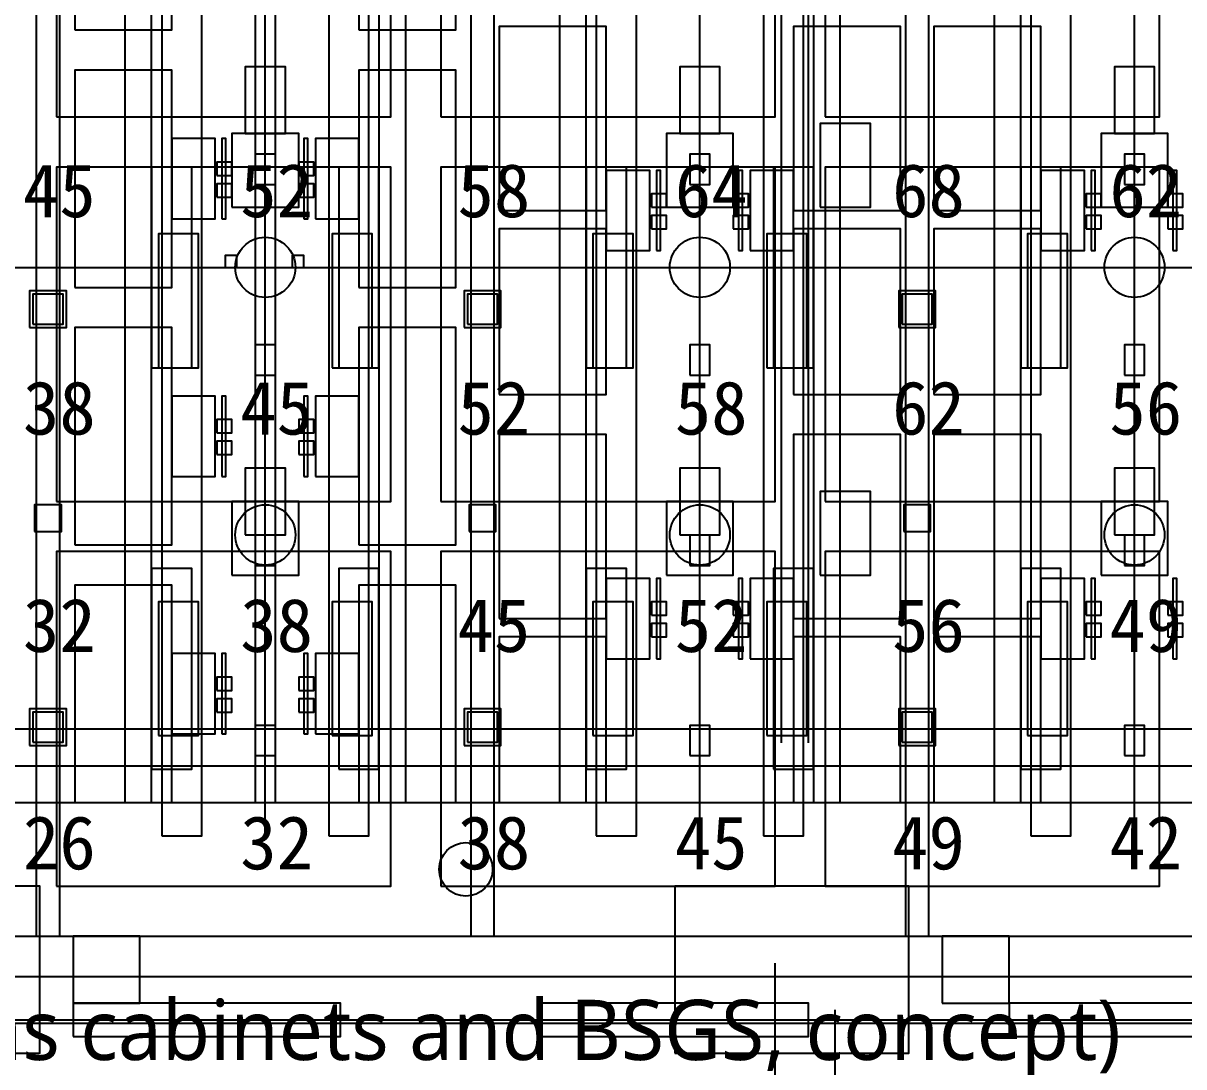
# Model space of a CAD drawing. Header units: metres. Extents: x -1640 to 1560, y -268 to 2338.
# Drawn here: x -425.49 to -390.77, y 1962.1 to 1993.3 of the extents above; entities that cross this region are included whole.
import ezdxf

# ---------------------------------------------------------------- set-up
doc = ezdxf.new("R2010")
doc.units = ezdxf.units.M
for name, color, linetype in [('1F_CHL', 4, 'Continuous'), ('1F_EHS_GAS_DETECTOR', 6, 'Continuous'), ('1F_EHS_SAFETY_SHOWER_EYEWASH_CONCEPT', 3, 'Continuous'), ('1F_PUMP', 2, 'Continuous'), ('1F_SCR', 3, 'Continuous'), ('1F_STRUCT_COLUMN', 8, 'Continuous'), ('1F_ZONE', 3, 'Continuous'), ('2F_CSF_LATERAL_RACK_CONCEPT', 9, 'Continuous'), ('2F_EHS_GAS_DETECTOR', 6, 'Continuous'), ('2F_RFG', 5, 'Continuous'), ('2F_STRUCT_COLUMN', 8, 'Continuous'), ('2F_VMB', 6, 'Continuous'), ('2F_ZONE', 3, 'Continuous'), ('3F_CLEANROOM_OVERHEAD_PIPE_DUCT_CONCEPT', 9, 'Continuous'), ('3F_CVD', 3, 'Continuous'), ('3F_EHS_EGRESS_DIST_M', 2, 'Continuous'), ('3F_FOUP', 5, 'Continuous'), ('3F_OHT', 9, 'Continuous'), ('3F_OHTV', 1, 'Continuous'), ('3F_PHOTO', 1, 'Continuous'), ('3F_STRUCT_COLUMN', 8, 'Continuous'), ('3F_TBAR', 6, 'Continuous'), ('3F_ZONE', 3, 'Continuous'), ('4F_DCC', 3, 'Continuous'), ('4F_FFU', 1, 'Continuous'), ('4F_STRUCT_PLENUM_TRUSS_CONCEPT', 9, 'Continuous'), ('4F_ZONE', 3, 'Continuous'), ('5F_CHL', 4, 'Continuous'), ('5F_EHS_GAS_DETECTOR', 6, 'Continuous'), ('5F_EHS_SAFETY_SHOWER_EYEWASH_CONCEPT', 3, 'Continuous'), ('5F_PUMP', 2, 'Continuous'), ('5F_SCR', 3, 'Continuous'), ('5F_STRUCT_COLUMN', 8, 'Continuous'), ('5F_ZONE', 3, 'Continuous'), ('6F_CSF_LATERAL_RACK_CONCEPT', 9, 'Continuous'), ('6F_EHS_GAS_DETECTOR', 6, 'Continuous'), ('6F_RFG', 5, 'Continuous'), ('6F_STRUCT_COLUMN', 8, 'Continuous'), ('6F_VMB', 6, 'Continuous'), ('6F_ZONE', 3, 'Continuous'), ('7F_CLEANROOM_OVERHEAD_PIPE_DUCT_CONCEPT', 9, 'Continuous'), ('7F_CVD', 3, 'Continuous'), ('7F_EHS_EGRESS_DIST_M', 2, 'Continuous'), ('7F_FOUP', 5, 'Continuous'), ('7F_OHT', 9, 'Continuous'), ('7F_OHTV', 1, 'Continuous'), ('7F_PHOTO', 1, 'Continuous'), ('7F_STRUCT_COLUMN', 8, 'Continuous'), ('7F_TBAR', 6, 'Continuous'), ('7F_ZONE', 3, 'Continuous'), ('8F_DCC', 3, 'Continuous'), ('8F_FFU', 1, 'Continuous'), ('8F_STRUCT_PLENUM_TRUSS_CONCEPT', 9, 'Continuous'), ('8F_ZONE', 3, 'Continuous'), ('EHS_GAS_SUPPLY', 3, 'Continuous'), ('EHS_PROCESS_EXHAUST', 1, 'Continuous'), ('EHS_TREATED_EXHAUST', 30, 'Continuous'), ('RF_RSC', 4, 'Continuous'), ('RF_STACK', 2, 'Continuous'), ('UTIL_CHW.R_CONCEPT', 2, 'Continuous'), ('UTIL_CHW.S_CONCEPT', 1, 'Continuous'), ('UTIL_EXH.ACID_CONCEPT', 4, 'Continuous'), ('UTIL_EXH.ALK_CONCEPT', 5, 'Continuous'), ('UTIL_GAS.SPEC_CONCEPT', 3, 'Continuous'), ('UTIL_PCW.R_CONCEPT', 1, 'Continuous'), ('UTIL_PCW.S_CONCEPT', 6, 'Continuous'), ('UTIL_TEXT', 7, 'Continuous'), ('UTIL_WW.AA_CONCEPT', 3, 'Continuous'), ('UTIL_WW.F_CONCEPT', 2, 'Continuous'), ('UTIL_WW.ORG_CONCEPT', 4, 'Continuous')]:
    doc.layers.add(name, color=color, linetype=linetype)
doc.styles.add('KO', font='malgun.ttf')

msp = doc.modelspace()

# ---------------------------------------------------------------- linework, layer by layer
at = {"layer": '1F_CHL'}
for points in [[(-401.65, 1987.8), (-400.15, 1987.8), (-400.15, 1990.3), (-401.65, 1990.3)], [(-401.65, 1976.8), (-400.15, 1976.8), (-400.15, 1979.3), (-401.65, 1979.3)]]:
    msp.add_lwpolyline(points, close=True, dxfattribs=at)
at = {"layer": '1F_EHS_GAS_DETECTOR'}
for centre in [(-418.25, 1978), (-405.25, 1978), (-392.25, 1978)]:
    msp.add_circle(centre, 0.9, dxfattribs=at)
at = {"layer": '1F_EHS_SAFETY_SHOWER_EYEWASH_CONCEPT'}
msp.add_circle((-412.25, 1968), 0.8, dxfattribs=at)
at = {"layer": '1F_PUMP'}
for points in [[(-421.45, 1983), (-420.25, 1983), (-420.25, 1987), (-421.45, 1987)], [(-416.25, 1983), (-415.05, 1983), (-415.05, 1987), (-416.25, 1987)], [(-408.45, 1983), (-407.25, 1983), (-407.25, 1987), (-408.45, 1987)], [(-403.25, 1983), (-402.05, 1983), (-402.05, 1987), (-403.25, 1987)], [(-395.45, 1983), (-394.25, 1983), (-394.25, 1987), (-395.45, 1987)], [(-421.45, 1972), (-420.25, 1972), (-420.25, 1976), (-421.45, 1976)], [(-416.25, 1972), (-415.05, 1972), (-415.05, 1976), (-416.25, 1976)], [(-408.45, 1972), (-407.25, 1972), (-407.25, 1976), (-408.45, 1976)], [(-403.25, 1972), (-402.05, 1972), (-402.05, 1976), (-403.25, 1976)], [(-395.45, 1972), (-394.25, 1972), (-394.25, 1976), (-395.45, 1976)]]:
    msp.add_lwpolyline(points, close=True, dxfattribs=at)
at = {"layer": '1F_SCR'}
for points in [[(-419.25, 1987.8), (-417.25, 1987.8), (-417.25, 1990), (-419.25, 1990)], [(-406.25, 1987.8), (-404.25, 1987.8), (-404.25, 1990), (-406.25, 1990)], [(-393.25, 1987.8), (-391.25, 1987.8), (-391.25, 1990), (-393.25, 1990)], [(-419.25, 1976.8), (-417.25, 1976.8), (-417.25, 1979), (-419.25, 1979)], [(-406.25, 1976.8), (-404.25, 1976.8), (-404.25, 1979), (-406.25, 1979)], [(-393.25, 1976.8), (-391.25, 1976.8), (-391.25, 1979), (-393.25, 1979)]]:
    msp.add_lwpolyline(points, close=True, dxfattribs=at)
at = {"layer": '1F_STRUCT_COLUMN'}
for points in [[(-425.3, 1984.2), (-424.2, 1984.2), (-424.2, 1985.3), (-425.3, 1985.3)], [(-412.3, 1984.2), (-411.2, 1984.2), (-411.2, 1985.3), (-412.3, 1985.3)], [(-399.3, 1984.2), (-398.2, 1984.2), (-398.2, 1985.3), (-399.3, 1985.3)], [(-425.3, 1971.7), (-424.2, 1971.7), (-424.2, 1972.8), (-425.3, 1972.8)], [(-412.3, 1971.7), (-411.2, 1971.7), (-411.2, 1972.8), (-412.3, 1972.8)], [(-399.3, 1971.7), (-398.2, 1971.7), (-398.2, 1972.8), (-399.3, 1972.8)]]:
    msp.add_lwpolyline(points, close=True, dxfattribs=at)
at = {"layer": '1F_ZONE'}
msp.add_lwpolyline([(-472, 1966), (-247.5, 1966), (-247.5, 2117), (-472, 2117)], close=True, dxfattribs=at)
at = {"layer": '2F_CSF_LATERAL_RACK_CONCEPT'}
for points in [[(-422.45, 1970), (-421.65, 1970), (-421.65, 2113), (-422.45, 2113)], [(-414.85, 1970), (-414.05, 1970), (-414.05, 2113), (-414.85, 2113)], [(-409.45, 1970), (-408.65, 1970), (-408.65, 2113), (-409.45, 2113)], [(-401.85, 1970), (-401.05, 1970), (-401.05, 2113), (-401.85, 2113)], [(-396.45, 1970), (-395.65, 1970), (-395.65, 2113), (-396.45, 2113)]]:
    msp.add_lwpolyline(points, close=True, dxfattribs=at)
at = {"layer": '2F_EHS_GAS_DETECTOR'}
for centre in [(-418.25, 1986), (-405.25, 1986), (-392.25, 1986)]:
    msp.add_circle(centre, 0.9, dxfattribs=at)
at = {"layer": '2F_RFG'}
for points in [[(-421.65, 1983), (-420.45, 1983), (-420.45, 1989), (-421.65, 1989)], [(-416.05, 1983), (-414.85, 1983), (-414.85, 1989), (-416.05, 1989)], [(-408.65, 1983), (-407.45, 1983), (-407.45, 1989), (-408.65, 1989)], [(-403.05, 1983), (-401.85, 1983), (-401.85, 1989), (-403.05, 1989)], [(-395.65, 1983), (-394.45, 1983), (-394.45, 1989), (-395.65, 1989)], [(-421.65, 1971), (-420.45, 1971), (-420.45, 1977), (-421.65, 1977)], [(-416.05, 1971), (-414.85, 1971), (-414.85, 1977), (-416.05, 1977)], [(-408.65, 1971), (-407.45, 1971), (-407.45, 1977), (-408.65, 1977)], [(-403.05, 1971), (-401.85, 1971), (-401.85, 1977), (-403.05, 1977)], [(-395.65, 1971), (-394.45, 1971), (-394.45, 1977), (-395.65, 1977)]]:
    msp.add_lwpolyline(points, close=True, dxfattribs=at)
at = {"layer": '2F_STRUCT_COLUMN'}
for points in [[(-425.2, 1984.3), (-424.3, 1984.3), (-424.3, 1985.2), (-425.2, 1985.2)], [(-412.2, 1984.3), (-411.3, 1984.3), (-411.3, 1985.2), (-412.2, 1985.2)], [(-399.2, 1984.3), (-398.3, 1984.3), (-398.3, 1985.2), (-399.2, 1985.2)], [(-425.2, 1971.8), (-424.3, 1971.8), (-424.3, 1972.7), (-425.2, 1972.7)], [(-412.2, 1971.8), (-411.3, 1971.8), (-411.3, 1972.7), (-412.2, 1972.7)], [(-399.2, 1971.8), (-398.3, 1971.8), (-398.3, 1972.7), (-399.2, 1972.7)]]:
    msp.add_lwpolyline(points, close=True, dxfattribs=at)
at = {"layer": '2F_VMB'}
for points in [[(-418.85, 1990), (-417.65, 1990), (-417.65, 1992), (-418.85, 1992)], [(-405.85, 1990), (-404.65, 1990), (-404.65, 1992), (-405.85, 1992)], [(-392.85, 1990), (-391.65, 1990), (-391.65, 1992), (-392.85, 1992)], [(-418.85, 1978), (-417.65, 1978), (-417.65, 1980), (-418.85, 1980)], [(-405.85, 1978), (-404.65, 1978), (-404.65, 1980), (-405.85, 1980)], [(-392.85, 1978), (-391.65, 1978), (-391.65, 1980), (-392.85, 1980)]]:
    msp.add_lwpolyline(points, close=True, dxfattribs=at)
at = {"layer": '2F_ZONE'}
msp.add_lwpolyline([(-472, 1966), (-247.5, 1966), (-247.5, 2117), (-472, 2117)], close=True, dxfattribs=at)
at = {"layer": '3F_CLEANROOM_OVERHEAD_PIPE_DUCT_CONCEPT'}
for points in [[(-421.35, 1969), (-420.15, 1969), (-420.15, 2114), (-421.35, 2114)], [(-416.35, 1969), (-415.15, 1969), (-415.15, 2114), (-416.35, 2114)], [(-408.35, 1969), (-407.15, 1969), (-407.15, 2114), (-408.35, 2114)], [(-403.35, 1969), (-402.15, 1969), (-402.15, 2114), (-403.35, 2114)], [(-395.35, 1969), (-394.15, 1969), (-394.15, 2114), (-395.35, 2114)]]:
    msp.add_lwpolyline(points, close=True, dxfattribs=at)
at = {"layer": '3F_CVD'}
for points in [[(-423.95, 1993.1), (-421.05, 1993.1), (-421.05, 1999.6), (-423.95, 1999.6)], [(-415.45, 1993.1), (-412.55, 1993.1), (-412.55, 1999.6), (-415.45, 1999.6)], [(-423.95, 1985.4), (-421.05, 1985.4), (-421.05, 1991.9), (-423.95, 1991.9)], [(-415.45, 1985.4), (-412.55, 1985.4), (-412.55, 1991.9), (-415.45, 1991.9)], [(-421.05, 1987.45), (-419.75, 1987.45), (-419.75, 1989.85), (-421.05, 1989.85)], [(-416.75, 1987.45), (-415.45, 1987.45), (-415.45, 1989.85), (-416.75, 1989.85)], [(-423.95, 1977.7), (-421.05, 1977.7), (-421.05, 1984.2), (-423.95, 1984.2)], [(-415.45, 1977.7), (-412.55, 1977.7), (-412.55, 1984.2), (-415.45, 1984.2)], [(-421.05, 1979.75), (-419.75, 1979.75), (-419.75, 1982.15), (-421.05, 1982.15)], [(-416.75, 1979.75), (-415.45, 1979.75), (-415.45, 1982.15), (-416.75, 1982.15)], [(-423.95, 1970), (-421.05, 1970), (-421.05, 1976.5), (-423.95, 1976.5)], [(-415.45, 1970), (-412.55, 1970), (-412.55, 1976.5), (-415.45, 1976.5)], [(-421.05, 1972.05), (-419.75, 1972.05), (-419.75, 1974.45), (-421.05, 1974.45)], [(-416.75, 1972.05), (-415.45, 1972.05), (-415.45, 1974.45), (-416.75, 1974.45)]]:
    msp.add_lwpolyline(points, close=True, dxfattribs=at)
at = {"layer": '3F_FOUP'}
for points in [[(-419.7, 1988.75), (-419.25, 1988.75), (-419.25, 1989.15), (-419.7, 1989.15)], [(-417.25, 1988.75), (-416.8, 1988.75), (-416.8, 1989.15), (-417.25, 1989.15)], [(-419.7, 1988.1), (-419.25, 1988.1), (-419.25, 1988.5), (-419.7, 1988.5)], [(-417.25, 1988.1), (-416.8, 1988.1), (-416.8, 1988.5), (-417.25, 1988.5)], [(-406.7, 1987.8), (-406.25, 1987.8), (-406.25, 1988.2), (-406.7, 1988.2)], [(-404.25, 1987.8), (-403.8, 1987.8), (-403.8, 1988.2), (-404.25, 1988.2)], [(-393.7, 1987.8), (-393.25, 1987.8), (-393.25, 1988.2), (-393.7, 1988.2)], [(-391.25, 1987.8), (-390.8, 1987.8), (-390.8, 1988.2), (-391.25, 1988.2)], [(-406.7, 1987.15), (-406.25, 1987.15), (-406.25, 1987.55), (-406.7, 1987.55)], [(-404.25, 1987.15), (-403.8, 1987.15), (-403.8, 1987.55), (-404.25, 1987.55)], [(-393.7, 1987.15), (-393.25, 1987.15), (-393.25, 1987.55), (-393.7, 1987.55)], [(-391.25, 1987.15), (-390.8, 1987.15), (-390.8, 1987.55), (-391.25, 1987.55)], [(-419.7, 1981.05), (-419.25, 1981.05), (-419.25, 1981.45), (-419.7, 1981.45)], [(-417.25, 1981.05), (-416.8, 1981.05), (-416.8, 1981.45), (-417.25, 1981.45)], [(-419.7, 1980.4), (-419.25, 1980.4), (-419.25, 1980.8), (-419.7, 1980.8)], [(-417.25, 1980.4), (-416.8, 1980.4), (-416.8, 1980.8), (-417.25, 1980.8)], [(-406.7, 1975.6), (-406.25, 1975.6), (-406.25, 1976), (-406.7, 1976)], [(-404.25, 1975.6), (-403.8, 1975.6), (-403.8, 1976), (-404.25, 1976)], [(-393.7, 1975.6), (-393.25, 1975.6), (-393.25, 1976), (-393.7, 1976)], [(-391.25, 1975.6), (-390.8, 1975.6), (-390.8, 1976), (-391.25, 1976)], [(-406.7, 1974.95), (-406.25, 1974.95), (-406.25, 1975.35), (-406.7, 1975.35)], [(-404.25, 1974.95), (-403.8, 1974.95), (-403.8, 1975.35), (-404.25, 1975.35)], [(-393.7, 1974.95), (-393.25, 1974.95), (-393.25, 1975.35), (-393.7, 1975.35)], [(-391.25, 1974.95), (-390.8, 1974.95), (-390.8, 1975.35), (-391.25, 1975.35)], [(-419.7, 1973.35), (-419.25, 1973.35), (-419.25, 1973.75), (-419.7, 1973.75)], [(-417.25, 1973.35), (-416.8, 1973.35), (-416.8, 1973.75), (-417.25, 1973.75)], [(-419.7, 1972.7), (-419.25, 1972.7), (-419.25, 1973.1), (-419.7, 1973.1)], [(-417.25, 1972.7), (-416.8, 1972.7), (-416.8, 1973.1), (-417.25, 1973.1)]]:
    msp.add_lwpolyline(points, close=True, dxfattribs=at)
at = {"layer": '3F_OHT'}
for p, q in [((-418.25, 1969), (-418.25, 2037.5)), ((-405.25, 1969), (-405.25, 2037.5)), ((-392.25, 1969), (-392.25, 2037.5))]:
    msp.add_line(p, q, dxfattribs=at)
at = {"layer": '3F_OHTV'}
for points in [[(-418.55, 1988.48), (-417.95, 1988.48), (-417.95, 1989.38), (-418.55, 1989.38)], [(-405.55, 1988.48), (-404.95, 1988.48), (-404.95, 1989.38), (-405.55, 1989.38)], [(-392.55, 1988.48), (-391.95, 1988.48), (-391.95, 1989.38), (-392.55, 1989.38)], [(-418.55, 1982.78), (-417.95, 1982.78), (-417.95, 1983.68), (-418.55, 1983.68)], [(-405.55, 1982.78), (-404.95, 1982.78), (-404.95, 1983.68), (-405.55, 1983.68)], [(-392.55, 1982.78), (-391.95, 1982.78), (-391.95, 1983.68), (-392.55, 1983.68)], [(-418.55, 1977.09), (-417.95, 1977.09), (-417.95, 1977.99), (-418.55, 1977.99)], [(-405.55, 1977.09), (-404.95, 1977.09), (-404.95, 1977.99), (-405.55, 1977.99)], [(-392.55, 1977.09), (-391.95, 1977.09), (-391.95, 1977.99), (-392.55, 1977.99)], [(-418.55, 1971.4), (-417.95, 1971.4), (-417.95, 1972.3), (-418.55, 1972.3)], [(-405.55, 1971.4), (-404.95, 1971.4), (-404.95, 1972.3), (-405.55, 1972.3)], [(-392.55, 1971.4), (-391.95, 1971.4), (-391.95, 1972.3), (-392.55, 1972.3)]]:
    msp.add_lwpolyline(points, close=True, dxfattribs=at)
at = {"layer": '3F_PHOTO'}
for points in [[(-411.25, 1987.7), (-408.05, 1987.7), (-408.05, 1993.2), (-411.25, 1993.2)], [(-402.45, 1987.7), (-399.25, 1987.7), (-399.25, 1993.2), (-402.45, 1993.2)], [(-398.25, 1987.7), (-395.05, 1987.7), (-395.05, 1993.2), (-398.25, 1993.2)], [(-408.05, 1986.5), (-406.75, 1986.5), (-406.75, 1988.9), (-408.05, 1988.9)], [(-403.75, 1986.5), (-402.45, 1986.5), (-402.45, 1988.9), (-403.75, 1988.9)], [(-395.05, 1986.5), (-393.75, 1986.5), (-393.75, 1988.9), (-395.05, 1988.9)], [(-411.25, 1982.2), (-408.05, 1982.2), (-408.05, 1987.15), (-411.25, 1987.15)], [(-402.45, 1982.2), (-399.25, 1982.2), (-399.25, 1987.15), (-402.45, 1987.15)], [(-398.25, 1982.2), (-395.05, 1982.2), (-395.05, 1987.15), (-398.25, 1987.15)], [(-411.25, 1975.5), (-408.05, 1975.5), (-408.05, 1981), (-411.25, 1981)], [(-402.45, 1975.5), (-399.25, 1975.5), (-399.25, 1981), (-402.45, 1981)], [(-398.25, 1975.5), (-395.05, 1975.5), (-395.05, 1981), (-398.25, 1981)], [(-408.05, 1974.3), (-406.75, 1974.3), (-406.75, 1976.7), (-408.05, 1976.7)], [(-403.75, 1974.3), (-402.45, 1974.3), (-402.45, 1976.7), (-403.75, 1976.7)], [(-395.05, 1974.3), (-393.75, 1974.3), (-393.75, 1976.7), (-395.05, 1976.7)], [(-411.25, 1970), (-408.05, 1970), (-408.05, 1974.95), (-411.25, 1974.95)], [(-402.45, 1970), (-399.25, 1970), (-399.25, 1974.95), (-402.45, 1974.95)], [(-398.25, 1970), (-395.05, 1970), (-395.05, 1974.95), (-398.25, 1974.95)]]:
    msp.add_lwpolyline(points, close=True, dxfattribs=at)
at = {"layer": '3F_STRUCT_COLUMN'}
for points in [[(-425.15, 1978.1), (-424.35, 1978.1), (-424.35, 1978.9), (-425.15, 1978.9)], [(-412.15, 1978.1), (-411.35, 1978.1), (-411.35, 1978.9), (-412.15, 1978.9)], [(-399.15, 1978.1), (-398.35, 1978.1), (-398.35, 1978.9), (-399.15, 1978.9)]]:
    msp.add_lwpolyline(points, close=True, dxfattribs=at)
at = {"layer": '3F_TBAR'}
for points in [[(-419.55, 1987.45), (-419.43, 1987.45), (-419.43, 1989.85), (-419.55, 1989.85)], [(-417.1, 1987.45), (-416.98, 1987.45), (-416.98, 1989.85), (-417.1, 1989.85)], [(-406.55, 1986.5), (-406.43, 1986.5), (-406.43, 1988.9), (-406.55, 1988.9)], [(-404.1, 1986.5), (-403.98, 1986.5), (-403.98, 1988.9), (-404.1, 1988.9)], [(-393.55, 1986.5), (-393.43, 1986.5), (-393.43, 1988.9), (-393.55, 1988.9)], [(-391.1, 1986.5), (-390.98, 1986.5), (-390.98, 1988.9), (-391.1, 1988.9)], [(-419.55, 1979.75), (-419.43, 1979.75), (-419.43, 1982.15), (-419.55, 1982.15)], [(-417.1, 1979.75), (-416.98, 1979.75), (-416.98, 1982.15), (-417.1, 1982.15)], [(-406.55, 1974.3), (-406.43, 1974.3), (-406.43, 1976.7), (-406.55, 1976.7)], [(-404.1, 1974.3), (-403.98, 1974.3), (-403.98, 1976.7), (-404.1, 1976.7)], [(-393.55, 1974.3), (-393.43, 1974.3), (-393.43, 1976.7), (-393.55, 1976.7)], [(-391.1, 1974.3), (-390.98, 1974.3), (-390.98, 1976.7), (-391.1, 1976.7)], [(-419.55, 1972.05), (-419.43, 1972.05), (-419.43, 1974.45), (-419.55, 1974.45)], [(-417.1, 1972.05), (-416.98, 1972.05), (-416.98, 1974.45), (-417.1, 1974.45)]]:
    msp.add_lwpolyline(points, close=True, dxfattribs=at)
at = {"layer": '3F_ZONE'}
msp.add_lwpolyline([(-472, 1966), (-247.5, 1966), (-247.5, 2117), (-472, 2117)], close=True, dxfattribs=at)
at = {"layer": '4F_DCC'}
for points in [[(-424, 1963), (-416, 1963), (-416, 1964), (-424, 1964)], [(-410, 1963), (-402, 1963), (-402, 1964), (-410, 1964)], [(-396, 1963), (-388, 1963), (-388, 1964), (-396, 1964)]]:
    msp.add_lwpolyline(points, close=True, dxfattribs=at)
at = {"layer": '4F_FFU'}
for points in [[(-424.5, 1990.5), (-414.5, 1990.5), (-414.5, 2000.5), (-424.5, 2000.5)], [(-413, 1990.5), (-403, 1990.5), (-403, 2000.5), (-413, 2000.5)], [(-401.5, 1990.5), (-391.5, 1990.5), (-391.5, 2000.5), (-401.5, 2000.5)], [(-424.5, 1979), (-414.5, 1979), (-414.5, 1989), (-424.5, 1989)], [(-413, 1979), (-403, 1979), (-403, 1989), (-413, 1989)], [(-401.5, 1979), (-391.5, 1979), (-391.5, 1989), (-401.5, 1989)], [(-424.5, 1967.5), (-414.5, 1967.5), (-414.5, 1977.5), (-424.5, 1977.5)], [(-413, 1967.5), (-403, 1967.5), (-403, 1977.5), (-413, 1977.5)], [(-401.5, 1967.5), (-391.5, 1967.5), (-391.5, 1977.5), (-401.5, 1977.5)]]:
    msp.add_lwpolyline(points, close=True, dxfattribs=at)
at = {"layer": '4F_STRUCT_PLENUM_TRUSS_CONCEPT'}
for points in [[(-425.1, 1966), (-424.4, 1966), (-424.4, 2117), (-425.1, 2117)], [(-412.1, 1966), (-411.4, 1966), (-411.4, 2117), (-412.1, 2117)], [(-399.1, 1966), (-398.4, 1966), (-398.4, 2117), (-399.1, 2117)]]:
    msp.add_lwpolyline(points, close=True, dxfattribs=at)
at = {"layer": '4F_ZONE'}
msp.add_lwpolyline([(-472, 1966), (-247.5, 1966), (-247.5, 2117), (-472, 2117)], close=True, dxfattribs=at)
at = {"layer": '5F_CHL'}
for points in [[(-401.65, 1987.8), (-400.15, 1987.8), (-400.15, 1990.3), (-401.65, 1990.3)], [(-401.65, 1976.8), (-400.15, 1976.8), (-400.15, 1979.3), (-401.65, 1979.3)]]:
    msp.add_lwpolyline(points, close=True, dxfattribs=at)
at = {"layer": '5F_EHS_GAS_DETECTOR'}
for centre in [(-418.25, 1978), (-405.25, 1978), (-392.25, 1978)]:
    msp.add_circle(centre, 0.9, dxfattribs=at)
at = {"layer": '5F_EHS_SAFETY_SHOWER_EYEWASH_CONCEPT'}
msp.add_circle((-412.25, 1968), 0.8, dxfattribs=at)
at = {"layer": '5F_PUMP'}
for points in [[(-421.45, 1983), (-420.25, 1983), (-420.25, 1987), (-421.45, 1987)], [(-416.25, 1983), (-415.05, 1983), (-415.05, 1987), (-416.25, 1987)], [(-408.45, 1983), (-407.25, 1983), (-407.25, 1987), (-408.45, 1987)], [(-403.25, 1983), (-402.05, 1983), (-402.05, 1987), (-403.25, 1987)], [(-395.45, 1983), (-394.25, 1983), (-394.25, 1987), (-395.45, 1987)], [(-421.45, 1972), (-420.25, 1972), (-420.25, 1976), (-421.45, 1976)], [(-416.25, 1972), (-415.05, 1972), (-415.05, 1976), (-416.25, 1976)], [(-408.45, 1972), (-407.25, 1972), (-407.25, 1976), (-408.45, 1976)], [(-403.25, 1972), (-402.05, 1972), (-402.05, 1976), (-403.25, 1976)], [(-395.45, 1972), (-394.25, 1972), (-394.25, 1976), (-395.45, 1976)]]:
    msp.add_lwpolyline(points, close=True, dxfattribs=at)
at = {"layer": '5F_SCR'}
for points in [[(-419.25, 1987.8), (-417.25, 1987.8), (-417.25, 1990), (-419.25, 1990)], [(-406.25, 1987.8), (-404.25, 1987.8), (-404.25, 1990), (-406.25, 1990)], [(-393.25, 1987.8), (-391.25, 1987.8), (-391.25, 1990), (-393.25, 1990)], [(-419.25, 1976.8), (-417.25, 1976.8), (-417.25, 1979), (-419.25, 1979)], [(-406.25, 1976.8), (-404.25, 1976.8), (-404.25, 1979), (-406.25, 1979)], [(-393.25, 1976.8), (-391.25, 1976.8), (-391.25, 1979), (-393.25, 1979)]]:
    msp.add_lwpolyline(points, close=True, dxfattribs=at)
at = {"layer": '5F_STRUCT_COLUMN'}
for points in [[(-425.3, 1984.2), (-424.2, 1984.2), (-424.2, 1985.3), (-425.3, 1985.3)], [(-412.3, 1984.2), (-411.2, 1984.2), (-411.2, 1985.3), (-412.3, 1985.3)], [(-399.3, 1984.2), (-398.2, 1984.2), (-398.2, 1985.3), (-399.3, 1985.3)], [(-425.3, 1971.7), (-424.2, 1971.7), (-424.2, 1972.8), (-425.3, 1972.8)], [(-412.3, 1971.7), (-411.2, 1971.7), (-411.2, 1972.8), (-412.3, 1972.8)], [(-399.3, 1971.7), (-398.2, 1971.7), (-398.2, 1972.8), (-399.3, 1972.8)]]:
    msp.add_lwpolyline(points, close=True, dxfattribs=at)
at = {"layer": '5F_ZONE'}
msp.add_lwpolyline([(-472, 1966), (-247.5, 1966), (-247.5, 2117), (-472, 2117)], close=True, dxfattribs=at)
at = {"layer": '6F_CSF_LATERAL_RACK_CONCEPT'}
for points in [[(-422.45, 1970), (-421.65, 1970), (-421.65, 2113), (-422.45, 2113)], [(-414.85, 1970), (-414.05, 1970), (-414.05, 2113), (-414.85, 2113)], [(-409.45, 1970), (-408.65, 1970), (-408.65, 2113), (-409.45, 2113)], [(-401.85, 1970), (-401.05, 1970), (-401.05, 2113), (-401.85, 2113)], [(-396.45, 1970), (-395.65, 1970), (-395.65, 2113), (-396.45, 2113)]]:
    msp.add_lwpolyline(points, close=True, dxfattribs=at)
at = {"layer": '6F_EHS_GAS_DETECTOR'}
for centre in [(-418.25, 1986), (-405.25, 1986), (-392.25, 1986)]:
    msp.add_circle(centre, 0.9, dxfattribs=at)
at = {"layer": '6F_RFG'}
for points in [[(-421.65, 1983), (-420.45, 1983), (-420.45, 1989), (-421.65, 1989)], [(-416.05, 1983), (-414.85, 1983), (-414.85, 1989), (-416.05, 1989)], [(-408.65, 1983), (-407.45, 1983), (-407.45, 1989), (-408.65, 1989)], [(-403.05, 1983), (-401.85, 1983), (-401.85, 1989), (-403.05, 1989)], [(-395.65, 1983), (-394.45, 1983), (-394.45, 1989), (-395.65, 1989)], [(-421.65, 1971), (-420.45, 1971), (-420.45, 1977), (-421.65, 1977)], [(-416.05, 1971), (-414.85, 1971), (-414.85, 1977), (-416.05, 1977)], [(-408.65, 1971), (-407.45, 1971), (-407.45, 1977), (-408.65, 1977)], [(-403.05, 1971), (-401.85, 1971), (-401.85, 1977), (-403.05, 1977)], [(-395.65, 1971), (-394.45, 1971), (-394.45, 1977), (-395.65, 1977)]]:
    msp.add_lwpolyline(points, close=True, dxfattribs=at)
at = {"layer": '6F_STRUCT_COLUMN'}
for points in [[(-425.2, 1984.3), (-424.3, 1984.3), (-424.3, 1985.2), (-425.2, 1985.2)], [(-412.2, 1984.3), (-411.3, 1984.3), (-411.3, 1985.2), (-412.2, 1985.2)], [(-399.2, 1984.3), (-398.3, 1984.3), (-398.3, 1985.2), (-399.2, 1985.2)], [(-425.2, 1971.8), (-424.3, 1971.8), (-424.3, 1972.7), (-425.2, 1972.7)], [(-412.2, 1971.8), (-411.3, 1971.8), (-411.3, 1972.7), (-412.2, 1972.7)], [(-399.2, 1971.8), (-398.3, 1971.8), (-398.3, 1972.7), (-399.2, 1972.7)]]:
    msp.add_lwpolyline(points, close=True, dxfattribs=at)
at = {"layer": '6F_VMB'}
for points in [[(-418.85, 1990), (-417.65, 1990), (-417.65, 1992), (-418.85, 1992)], [(-405.85, 1990), (-404.65, 1990), (-404.65, 1992), (-405.85, 1992)], [(-392.85, 1990), (-391.65, 1990), (-391.65, 1992), (-392.85, 1992)], [(-418.85, 1978), (-417.65, 1978), (-417.65, 1980), (-418.85, 1980)], [(-405.85, 1978), (-404.65, 1978), (-404.65, 1980), (-405.85, 1980)], [(-392.85, 1978), (-391.65, 1978), (-391.65, 1980), (-392.85, 1980)]]:
    msp.add_lwpolyline(points, close=True, dxfattribs=at)
at = {"layer": '6F_ZONE'}
msp.add_lwpolyline([(-472, 1966), (-247.5, 1966), (-247.5, 2117), (-472, 2117)], close=True, dxfattribs=at)
at = {"layer": '7F_CLEANROOM_OVERHEAD_PIPE_DUCT_CONCEPT'}
for points in [[(-421.35, 1969), (-420.15, 1969), (-420.15, 2114), (-421.35, 2114)], [(-416.35, 1969), (-415.15, 1969), (-415.15, 2114), (-416.35, 2114)], [(-408.35, 1969), (-407.15, 1969), (-407.15, 2114), (-408.35, 2114)], [(-403.35, 1969), (-402.15, 1969), (-402.15, 2114), (-403.35, 2114)], [(-395.35, 1969), (-394.15, 1969), (-394.15, 2114), (-395.35, 2114)]]:
    msp.add_lwpolyline(points, close=True, dxfattribs=at)
at = {"layer": '7F_CVD'}
for points in [[(-423.95, 1993.1), (-421.05, 1993.1), (-421.05, 1999.6), (-423.95, 1999.6)], [(-415.45, 1993.1), (-412.55, 1993.1), (-412.55, 1999.6), (-415.45, 1999.6)], [(-423.95, 1985.4), (-421.05, 1985.4), (-421.05, 1991.9), (-423.95, 1991.9)], [(-415.45, 1985.4), (-412.55, 1985.4), (-412.55, 1991.9), (-415.45, 1991.9)], [(-421.05, 1987.45), (-419.75, 1987.45), (-419.75, 1989.85), (-421.05, 1989.85)], [(-416.75, 1987.45), (-415.45, 1987.45), (-415.45, 1989.85), (-416.75, 1989.85)], [(-423.95, 1977.7), (-421.05, 1977.7), (-421.05, 1984.2), (-423.95, 1984.2)], [(-415.45, 1977.7), (-412.55, 1977.7), (-412.55, 1984.2), (-415.45, 1984.2)], [(-421.05, 1979.75), (-419.75, 1979.75), (-419.75, 1982.15), (-421.05, 1982.15)], [(-416.75, 1979.75), (-415.45, 1979.75), (-415.45, 1982.15), (-416.75, 1982.15)], [(-423.95, 1970), (-421.05, 1970), (-421.05, 1976.5), (-423.95, 1976.5)], [(-415.45, 1970), (-412.55, 1970), (-412.55, 1976.5), (-415.45, 1976.5)], [(-421.05, 1972.05), (-419.75, 1972.05), (-419.75, 1974.45), (-421.05, 1974.45)], [(-416.75, 1972.05), (-415.45, 1972.05), (-415.45, 1974.45), (-416.75, 1974.45)]]:
    msp.add_lwpolyline(points, close=True, dxfattribs=at)
at = {"layer": '7F_FOUP'}
for points in [[(-419.7, 1988.75), (-419.25, 1988.75), (-419.25, 1989.15), (-419.7, 1989.15)], [(-417.25, 1988.75), (-416.8, 1988.75), (-416.8, 1989.15), (-417.25, 1989.15)], [(-419.7, 1988.1), (-419.25, 1988.1), (-419.25, 1988.5), (-419.7, 1988.5)], [(-417.25, 1988.1), (-416.8, 1988.1), (-416.8, 1988.5), (-417.25, 1988.5)], [(-406.7, 1987.8), (-406.25, 1987.8), (-406.25, 1988.2), (-406.7, 1988.2)], [(-404.25, 1987.8), (-403.8, 1987.8), (-403.8, 1988.2), (-404.25, 1988.2)], [(-393.7, 1987.8), (-393.25, 1987.8), (-393.25, 1988.2), (-393.7, 1988.2)], [(-391.25, 1987.8), (-390.8, 1987.8), (-390.8, 1988.2), (-391.25, 1988.2)], [(-406.7, 1987.15), (-406.25, 1987.15), (-406.25, 1987.55), (-406.7, 1987.55)], [(-404.25, 1987.15), (-403.8, 1987.15), (-403.8, 1987.55), (-404.25, 1987.55)], [(-393.7, 1987.15), (-393.25, 1987.15), (-393.25, 1987.55), (-393.7, 1987.55)], [(-391.25, 1987.15), (-390.8, 1987.15), (-390.8, 1987.55), (-391.25, 1987.55)], [(-419.7, 1981.05), (-419.25, 1981.05), (-419.25, 1981.45), (-419.7, 1981.45)], [(-417.25, 1981.05), (-416.8, 1981.05), (-416.8, 1981.45), (-417.25, 1981.45)], [(-419.7, 1980.4), (-419.25, 1980.4), (-419.25, 1980.8), (-419.7, 1980.8)], [(-417.25, 1980.4), (-416.8, 1980.4), (-416.8, 1980.8), (-417.25, 1980.8)], [(-406.7, 1975.6), (-406.25, 1975.6), (-406.25, 1976), (-406.7, 1976)], [(-404.25, 1975.6), (-403.8, 1975.6), (-403.8, 1976), (-404.25, 1976)], [(-393.7, 1975.6), (-393.25, 1975.6), (-393.25, 1976), (-393.7, 1976)], [(-391.25, 1975.6), (-390.8, 1975.6), (-390.8, 1976), (-391.25, 1976)], [(-406.7, 1974.95), (-406.25, 1974.95), (-406.25, 1975.35), (-406.7, 1975.35)], [(-404.25, 1974.95), (-403.8, 1974.95), (-403.8, 1975.35), (-404.25, 1975.35)], [(-393.7, 1974.95), (-393.25, 1974.95), (-393.25, 1975.35), (-393.7, 1975.35)], [(-391.25, 1974.95), (-390.8, 1974.95), (-390.8, 1975.35), (-391.25, 1975.35)], [(-419.7, 1973.35), (-419.25, 1973.35), (-419.25, 1973.75), (-419.7, 1973.75)], [(-417.25, 1973.35), (-416.8, 1973.35), (-416.8, 1973.75), (-417.25, 1973.75)], [(-419.7, 1972.7), (-419.25, 1972.7), (-419.25, 1973.1), (-419.7, 1973.1)], [(-417.25, 1972.7), (-416.8, 1972.7), (-416.8, 1973.1), (-417.25, 1973.1)]]:
    msp.add_lwpolyline(points, close=True, dxfattribs=at)
at = {"layer": '7F_OHT'}
for p, q in [((-418.25, 1969), (-418.25, 2037.5)), ((-405.25, 1969), (-405.25, 2037.5)), ((-392.25, 1969), (-392.25, 2037.5))]:
    msp.add_line(p, q, dxfattribs=at)
at = {"layer": '7F_OHTV'}
for points in [[(-418.55, 1988.48), (-417.95, 1988.48), (-417.95, 1989.38), (-418.55, 1989.38)], [(-405.55, 1988.48), (-404.95, 1988.48), (-404.95, 1989.38), (-405.55, 1989.38)], [(-392.55, 1988.48), (-391.95, 1988.48), (-391.95, 1989.38), (-392.55, 1989.38)], [(-418.55, 1982.78), (-417.95, 1982.78), (-417.95, 1983.68), (-418.55, 1983.68)], [(-405.55, 1982.78), (-404.95, 1982.78), (-404.95, 1983.68), (-405.55, 1983.68)], [(-392.55, 1982.78), (-391.95, 1982.78), (-391.95, 1983.68), (-392.55, 1983.68)], [(-418.55, 1977.09), (-417.95, 1977.09), (-417.95, 1977.99), (-418.55, 1977.99)], [(-405.55, 1977.09), (-404.95, 1977.09), (-404.95, 1977.99), (-405.55, 1977.99)], [(-392.55, 1977.09), (-391.95, 1977.09), (-391.95, 1977.99), (-392.55, 1977.99)], [(-418.55, 1971.4), (-417.95, 1971.4), (-417.95, 1972.3), (-418.55, 1972.3)], [(-405.55, 1971.4), (-404.95, 1971.4), (-404.95, 1972.3), (-405.55, 1972.3)], [(-392.55, 1971.4), (-391.95, 1971.4), (-391.95, 1972.3), (-392.55, 1972.3)]]:
    msp.add_lwpolyline(points, close=True, dxfattribs=at)
at = {"layer": '7F_PHOTO'}
for points in [[(-411.25, 1987.7), (-408.05, 1987.7), (-408.05, 1993.2), (-411.25, 1993.2)], [(-402.45, 1987.7), (-399.25, 1987.7), (-399.25, 1993.2), (-402.45, 1993.2)], [(-398.25, 1987.7), (-395.05, 1987.7), (-395.05, 1993.2), (-398.25, 1993.2)], [(-408.05, 1986.5), (-406.75, 1986.5), (-406.75, 1988.9), (-408.05, 1988.9)], [(-403.75, 1986.5), (-402.45, 1986.5), (-402.45, 1988.9), (-403.75, 1988.9)], [(-395.05, 1986.5), (-393.75, 1986.5), (-393.75, 1988.9), (-395.05, 1988.9)], [(-411.25, 1982.2), (-408.05, 1982.2), (-408.05, 1987.15), (-411.25, 1987.15)], [(-402.45, 1982.2), (-399.25, 1982.2), (-399.25, 1987.15), (-402.45, 1987.15)], [(-398.25, 1982.2), (-395.05, 1982.2), (-395.05, 1987.15), (-398.25, 1987.15)], [(-411.25, 1975.5), (-408.05, 1975.5), (-408.05, 1981), (-411.25, 1981)], [(-402.45, 1975.5), (-399.25, 1975.5), (-399.25, 1981), (-402.45, 1981)], [(-398.25, 1975.5), (-395.05, 1975.5), (-395.05, 1981), (-398.25, 1981)], [(-408.05, 1974.3), (-406.75, 1974.3), (-406.75, 1976.7), (-408.05, 1976.7)], [(-403.75, 1974.3), (-402.45, 1974.3), (-402.45, 1976.7), (-403.75, 1976.7)], [(-395.05, 1974.3), (-393.75, 1974.3), (-393.75, 1976.7), (-395.05, 1976.7)], [(-411.25, 1970), (-408.05, 1970), (-408.05, 1974.95), (-411.25, 1974.95)], [(-402.45, 1970), (-399.25, 1970), (-399.25, 1974.95), (-402.45, 1974.95)], [(-398.25, 1970), (-395.05, 1970), (-395.05, 1974.95), (-398.25, 1974.95)]]:
    msp.add_lwpolyline(points, close=True, dxfattribs=at)
at = {"layer": '7F_STRUCT_COLUMN'}
for points in [[(-425.15, 1978.1), (-424.35, 1978.1), (-424.35, 1978.9), (-425.15, 1978.9)], [(-412.15, 1978.1), (-411.35, 1978.1), (-411.35, 1978.9), (-412.15, 1978.9)], [(-399.15, 1978.1), (-398.35, 1978.1), (-398.35, 1978.9), (-399.15, 1978.9)]]:
    msp.add_lwpolyline(points, close=True, dxfattribs=at)
at = {"layer": '7F_TBAR'}
for points in [[(-419.55, 1987.45), (-419.43, 1987.45), (-419.43, 1989.85), (-419.55, 1989.85)], [(-417.1, 1987.45), (-416.98, 1987.45), (-416.98, 1989.85), (-417.1, 1989.85)], [(-406.55, 1986.5), (-406.43, 1986.5), (-406.43, 1988.9), (-406.55, 1988.9)], [(-404.1, 1986.5), (-403.98, 1986.5), (-403.98, 1988.9), (-404.1, 1988.9)], [(-393.55, 1986.5), (-393.43, 1986.5), (-393.43, 1988.9), (-393.55, 1988.9)], [(-391.1, 1986.5), (-390.98, 1986.5), (-390.98, 1988.9), (-391.1, 1988.9)], [(-419.55, 1979.75), (-419.43, 1979.75), (-419.43, 1982.15), (-419.55, 1982.15)], [(-417.1, 1979.75), (-416.98, 1979.75), (-416.98, 1982.15), (-417.1, 1982.15)], [(-406.55, 1974.3), (-406.43, 1974.3), (-406.43, 1976.7), (-406.55, 1976.7)], [(-404.1, 1974.3), (-403.98, 1974.3), (-403.98, 1976.7), (-404.1, 1976.7)], [(-393.55, 1974.3), (-393.43, 1974.3), (-393.43, 1976.7), (-393.55, 1976.7)], [(-391.1, 1974.3), (-390.98, 1974.3), (-390.98, 1976.7), (-391.1, 1976.7)], [(-419.55, 1972.05), (-419.43, 1972.05), (-419.43, 1974.45), (-419.55, 1974.45)], [(-417.1, 1972.05), (-416.98, 1972.05), (-416.98, 1974.45), (-417.1, 1974.45)]]:
    msp.add_lwpolyline(points, close=True, dxfattribs=at)
at = {"layer": '7F_ZONE'}
msp.add_lwpolyline([(-472, 1966), (-247.5, 1966), (-247.5, 2117), (-472, 2117)], close=True, dxfattribs=at)
at = {"layer": '8F_DCC'}
for points in [[(-424, 1963), (-416, 1963), (-416, 1964), (-424, 1964)], [(-410, 1963), (-402, 1963), (-402, 1964), (-410, 1964)], [(-396, 1963), (-388, 1963), (-388, 1964), (-396, 1964)]]:
    msp.add_lwpolyline(points, close=True, dxfattribs=at)
at = {"layer": '8F_FFU'}
for points in [[(-424.5, 1990.5), (-414.5, 1990.5), (-414.5, 2000.5), (-424.5, 2000.5)], [(-413, 1990.5), (-403, 1990.5), (-403, 2000.5), (-413, 2000.5)], [(-401.5, 1990.5), (-391.5, 1990.5), (-391.5, 2000.5), (-401.5, 2000.5)], [(-424.5, 1979), (-414.5, 1979), (-414.5, 1989), (-424.5, 1989)], [(-413, 1979), (-403, 1979), (-403, 1989), (-413, 1989)], [(-401.5, 1979), (-391.5, 1979), (-391.5, 1989), (-401.5, 1989)], [(-424.5, 1967.5), (-414.5, 1967.5), (-414.5, 1977.5), (-424.5, 1977.5)], [(-413, 1967.5), (-403, 1967.5), (-403, 1977.5), (-413, 1977.5)], [(-401.5, 1967.5), (-391.5, 1967.5), (-391.5, 1977.5), (-401.5, 1977.5)]]:
    msp.add_lwpolyline(points, close=True, dxfattribs=at)
at = {"layer": '8F_STRUCT_PLENUM_TRUSS_CONCEPT'}
for points in [[(-425.1, 1966), (-424.4, 1966), (-424.4, 2117), (-425.1, 2117)], [(-412.1, 1966), (-411.4, 1966), (-411.4, 2117), (-412.1, 2117)], [(-399.1, 1966), (-398.4, 1966), (-398.4, 2117), (-399.1, 2117)]]:
    msp.add_lwpolyline(points, close=True, dxfattribs=at)
at = {"layer": '8F_ZONE'}
msp.add_lwpolyline([(-472, 1966), (-247.5, 1966), (-247.5, 2117), (-472, 2117)], close=True, dxfattribs=at)
at = {"layer": 'EHS_GAS_SUPPLY'}
msp.add_lwpolyline([(-417.45, 1986), (-417.1, 1986), (-417.1, 1986.35), (-417.45, 1986.35)], close=True, dxfattribs=at)
msp.add_lwpolyline([(-417.45, 1986), (-417.1, 1986), (-417.1, 1986.35), (-417.45, 1986.35)], close=True, dxfattribs=at)
at = {"layer": 'EHS_PROCESS_EXHAUST'}
msp.add_lwpolyline([(-419.45, 1986), (-419.1, 1986), (-419.1, 1986.35), (-419.45, 1986.35)], close=True, dxfattribs=at)
msp.add_lwpolyline([(-419.45, 1986), (-419.1, 1986), (-419.1, 1986.35), (-419.45, 1986.35)], close=True, dxfattribs=at)
at = {"layer": 'EHS_TREATED_EXHAUST'}
msp.add_lwpolyline([(-418.55, 1970), (-417.95, 1970), (-417.95, 2125), (-418.55, 2125)], close=True, dxfattribs=at)
msp.add_lwpolyline([(-418.55, 1970), (-417.95, 1970), (-417.95, 2125), (-418.55, 2125)], close=True, dxfattribs=at)
at = {"layer": 'RF_RSC'}
for points in [[(-432, 1962.5), (-425, 1962.5), (-425, 1967.5), (-432, 1967.5)], [(-406, 1962.5), (-399, 1962.5), (-399, 1967.5), (-406, 1967.5)]]:
    msp.add_lwpolyline(points, close=True, dxfattribs=at)
at = {"layer": 'RF_STACK'}
for points in [[(-424, 1964), (-422, 1964), (-422, 1966), (-424, 1966)], [(-398, 1964), (-396, 1964), (-396, 1966), (-398, 1966)]]:
    msp.add_lwpolyline(points, close=True, dxfattribs=at)
at = {"layer": 'UTIL_CHW.R_CONCEPT'}
msp.add_line((-467.2, 1964.8), (-1.2, 1964.8), dxfattribs=at)
msp.add_line((-467.2, 1964.8), (-1.2, 1964.8), dxfattribs=at)
at = {"layer": 'UTIL_CHW.S_CONCEPT'}
msp.add_line((-468.5, 1963.5), (-2.5, 1963.5), dxfattribs=at)
msp.add_line((-468.5, 1963.5), (-2.5, 1963.5), dxfattribs=at)
at = {"layer": 'UTIL_EXH.ACID_CONCEPT'}
for p, q in [((-403, 1948.6), (-403, 1965.2)), ((-403, 1948.6), (-403, 1965.2)), ((-470.4, 1964.8), (-0.6, 1964.8)), ((-470.4, 1964.8), (-0.6, 1964.8))]:
    msp.add_line(p, q, dxfattribs=at)
at = {"layer": 'UTIL_EXH.ALK_CONCEPT'}
for p, q in [((-401.2, 1950.76), (-401.2, 1963.8)), ((-401.2, 1950.76), (-401.2, 1963.8)), ((-470.4, 1963.4), (-0.6, 1963.4)), ((-470.4, 1963.4), (-0.6, 1963.4))]:
    msp.add_line(p, q, dxfattribs=at)
at = {"layer": 'UTIL_GAS.SPEC_CONCEPT'}
msp.add_line((-466.3, 1986), (-2.7, 1986), dxfattribs=at)
msp.add_line((-466.3, 1986), (-2.7, 1986), dxfattribs=at)
at = {"layer": 'UTIL_PCW.R_CONCEPT'}
msp.add_line((-402.005, 1971.78), (-402.005, 2111.23), dxfattribs=at)
msp.add_line((-402.005, 1971.78), (-402.005, 2111.23), dxfattribs=at)
at = {"layer": 'UTIL_PCW.S_CONCEPT'}
msp.add_line((-402.805, 1971.78), (-402.805, 2111.23), dxfattribs=at)
msp.add_line((-402.805, 1971.78), (-402.805, 2111.23), dxfattribs=at)
at = {"layer": 'UTIL_WW.AA_CONCEPT'}
msp.add_line((-468.3, 1971.1), (-2.7, 1971.1), dxfattribs=at)
at = {"layer": 'UTIL_WW.F_CONCEPT'}
msp.add_line((-468.3, 1970), (-2.7, 1970), dxfattribs=at)
at = {"layer": 'UTIL_WW.ORG_CONCEPT'}
msp.add_line((-468.3, 1972.2), (-2.7, 1972.2), dxfattribs=at)

# ---------------------------------------------------------------- texts
at = {"layer": '3F_EHS_EGRESS_DIST_M'}
for s, p in [('45', (-425.5, 1987.5)), ('52', (-419, 1987.5)), ('58', (-412.5, 1987.5)), ('64', (-406, 1987.5)), ('68', (-399.5, 1987.5)), ('62', (-393, 1987.5)), ('38', (-425.5, 1981)), ('45', (-419, 1981)), ('52', (-412.5, 1981)), ('58', (-406, 1981)), ('62', (-399.5, 1981)), ('56', (-393, 1981)), ('32', (-425.5, 1974.5)), ('38', (-419, 1974.5)), ('45', (-412.5, 1974.5)), ('52', (-406, 1974.5)), ('56', (-399.5, 1974.5)), ('49', (-393, 1974.5)), ('26', (-425.5, 1968)), ('32', (-419, 1968)), ('38', (-412.5, 1968)), ('45', (-406, 1968)), ('49', (-399.5, 1968)), ('42', (-393, 1968))]:
    msp.add_text(s, height=1.6, dxfattribs=at).set_placement(p)
at = {"layer": '7F_EHS_EGRESS_DIST_M'}
for s, p in [('45', (-425.5, 1987.5)), ('52', (-419, 1987.5)), ('58', (-412.5, 1987.5)), ('64', (-406, 1987.5)), ('68', (-399.5, 1987.5)), ('62', (-393, 1987.5)), ('38', (-425.5, 1981)), ('45', (-419, 1981)), ('52', (-412.5, 1981)), ('58', (-406, 1981)), ('62', (-399.5, 1981)), ('56', (-393, 1981)), ('32', (-425.5, 1974.5)), ('38', (-419, 1974.5)), ('45', (-412.5, 1974.5)), ('52', (-406, 1974.5)), ('56', (-399.5, 1974.5)), ('49', (-393, 1974.5)), ('26', (-425.5, 1968)), ('32', (-419, 1968)), ('38', (-412.5, 1968)), ('45', (-406, 1968)), ('49', (-399.5, 1968)), ('42', (-393, 1968))]:
    msp.add_text(s, height=1.6, dxfattribs=at).set_placement(p)
at = {"layer": 'UTIL_TEXT', "style": 'KO'}
msp.add_text('P1 specialty gas supply room (gas cabinets and BSGS, concept)', height=1.8, dxfattribs=at).set_placement((-461.5, 1962.3))

doc.saveas('drawing.dxf')
